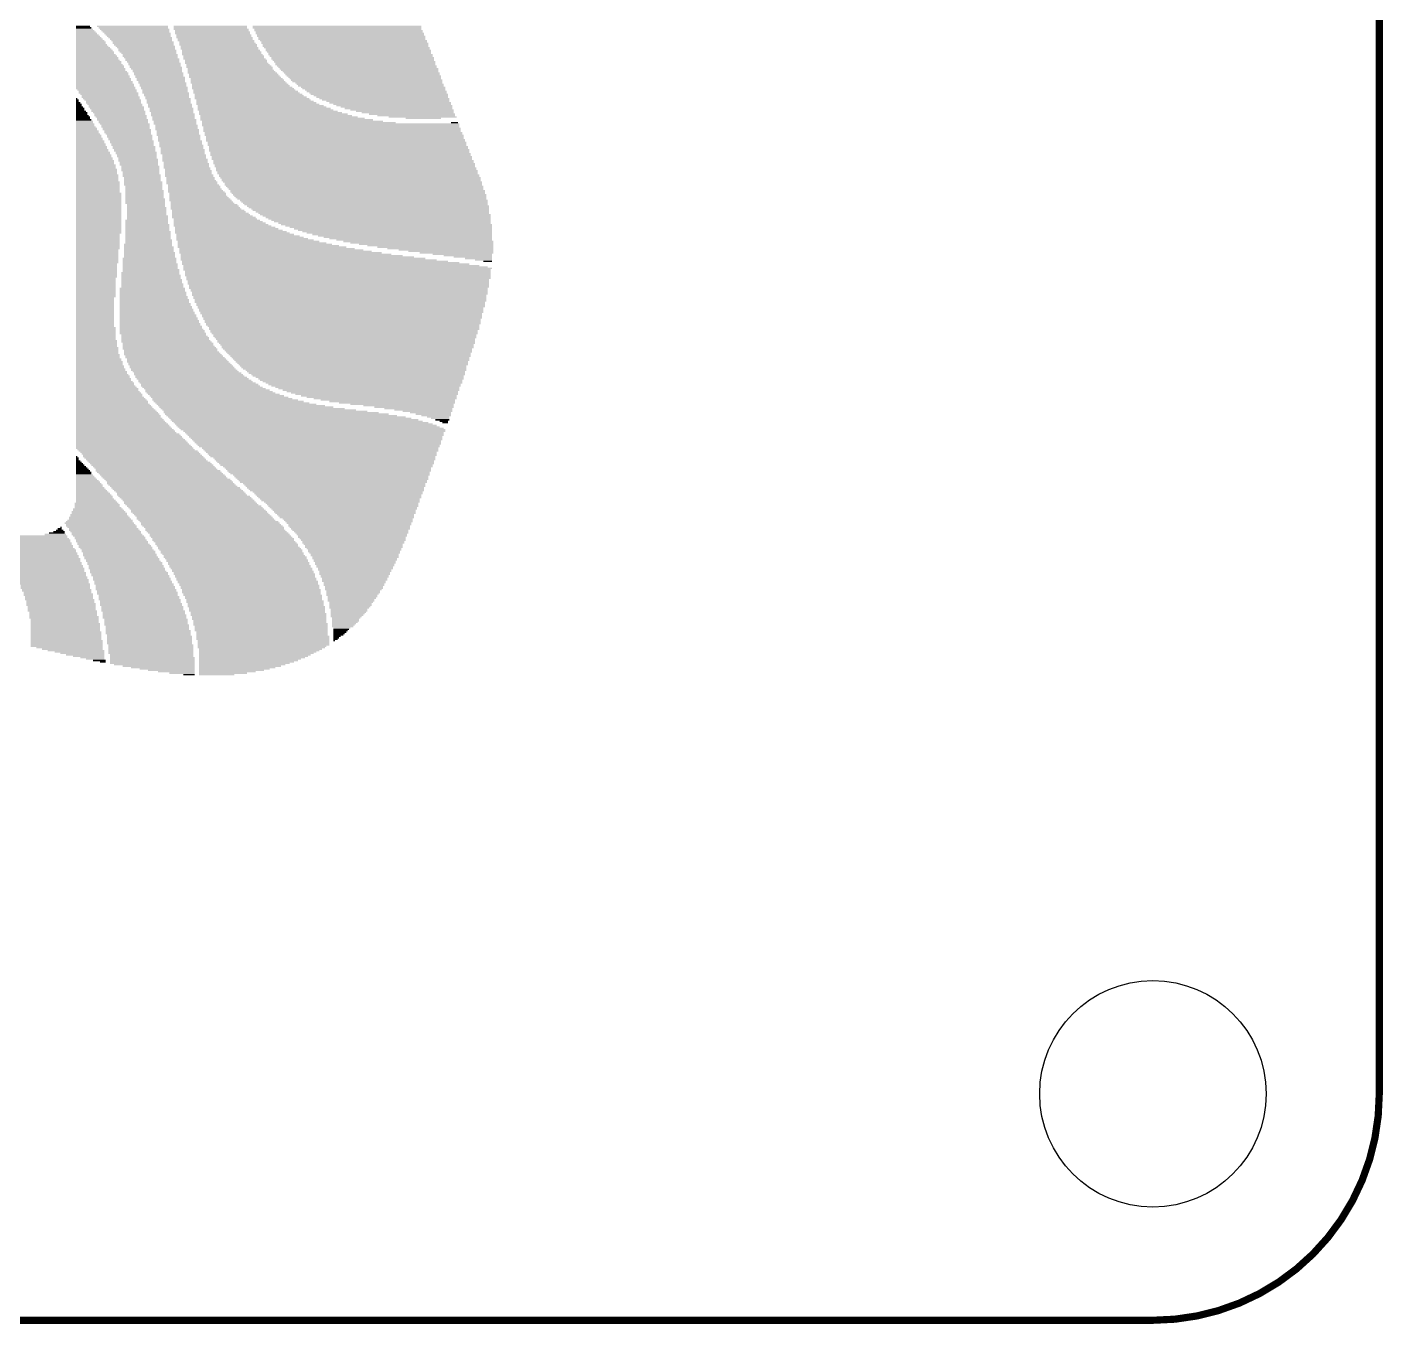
# Model space of a CAD drawing. Extents: x 0 to 158, y 0 to 111.
# Drawn here: x 134.11 to 158.06, y -0.06 to 22.84 of the extents above; entities that cross this region are included whole.
import ezdxf

# ---------------------------------------------------------------- set-up
doc = ezdxf.new("R2010")
doc.units = 0
doc.layers.add('20', color=53, linetype='CONTINUOUS')
doc.layers.add('21', color=53, linetype='CONTINUOUS')

# ---------------------------------------------------------------- blocks, each defined once
blk = doc.blocks.new('RECT')
blk.add_solid([(-0.5, -0.5), (0.5, -0.5), (-0.5, 0.5), (0.5, 0.5)])

msp = doc.modelspace()

# ---------------------------------------------------------------- linework, layer by layer
at = {"layer": '20', "const_width": 0.127}
for points in [[(158, 4), (158, 104)], [(154, 0), (4, 0)]]:
    msp.add_lwpolyline(points, dxfattribs=at)
at = {"layer": '20'}
for points, const_width in [([(154, 0, 0.4142), (158, 4)], 0.127), ([(158.0317, 4, 1), (157.9683, 4)], 0.0635), ([(157.9683, 4, 1), (158.0317, 4)], 0.0635), ([(154, 0.0318, 1), (154, -0.0318)], 0.0635), ([(154, -0.0318, 1), (154, 0.0318)], 0.0635)]:
    msp.add_lwpolyline(points, format="xyb", dxfattribs=dict(at, const_width=const_width))
msp.add_circle((154, 4), 2, dxfattribs=at)

# ---------------------------------------------------------------- block references
at = {"layer": '21', "yscale": 0.025}
for p, xscale in [((135.0975, 22.855), 0.25), ((135.11, 22.83), 0.275), ((135.1225, 22.805), 0.3), ((135.135, 22.78), 0.325), ((135.1475, 22.755), 0.35), ((135.9725, 22.855), 1.25), ((135.985, 22.83), 1.225), ((136.01, 22.805), 1.225), ((136.0225, 22.78), 1.2), ((136.035, 22.755), 1.175), ((137.3475, 22.855), 1.3), ((137.3475, 22.83), 1.3), ((137.36, 22.805), 1.325), ((137.3725, 22.78), 1.3), ((137.385, 22.755), 1.325), ((139.585, 22.855), 2.975), ((139.585, 22.83), 2.975), ((139.5975, 22.805), 2.95), ((139.61, 22.78), 2.975), ((139.6225, 22.755), 2.95), ((135.16, 22.73), 0.375), ((135.1725, 22.705), 0.4), ((135.185, 22.68), 0.425), ((135.1975, 22.655), 0.45), ((135.21, 22.63), 0.475), ((135.2225, 22.605), 0.5), ((135.235, 22.58), 0.525), ((135.235, 22.555), 0.525), ((135.2475, 22.53), 0.55), ((135.26, 22.505), 0.575), ((136.06, 22.73), 1.175), ((136.0725, 22.705), 1.15), ((136.085, 22.68), 1.125), ((136.11, 22.655), 1.125), ((136.1225, 22.63), 1.1), ((136.135, 22.605), 1.075), ((136.16, 22.58), 1.075), ((136.16, 22.555), 1.075), ((136.1725, 22.53), 1.05), ((136.1975, 22.505), 1.05), ((137.385, 22.73), 1.325), ((137.41, 22.705), 1.325), ((137.41, 22.68), 1.325), ((137.4225, 22.655), 1.35), ((137.435, 22.63), 1.325), ((137.4475, 22.605), 1.35), ((137.46, 22.58), 1.325), ((137.4725, 22.555), 1.35), ((137.485, 22.53), 1.375), ((137.4975, 22.505), 1.35), ((139.635, 22.73), 2.975), ((139.6475, 22.705), 2.95), ((139.66, 22.68), 2.975), ((139.6725, 22.655), 2.95), ((139.6725, 22.63), 2.95), ((139.6975, 22.605), 2.95), ((139.71, 22.58), 2.925), ((139.7225, 22.555), 2.95), ((139.735, 22.53), 2.925), ((139.735, 22.505), 2.925), ((135.2725, 22.48), 0.6), ((135.285, 22.455), 0.625), ((135.2975, 22.43), 0.65), ((135.31, 22.405), 0.675), ((135.31, 22.38), 0.675), ((135.3225, 22.355), 0.7), ((135.335, 22.33), 0.725), ((135.3475, 22.305), 0.75), ((135.3475, 22.28), 0.75), ((136.21, 22.48), 1.025), ((136.235, 22.43), 1.025), ((136.26, 22.38), 0.975), ((136.285, 22.355), 0.975), ((136.285, 22.33), 0.975), ((136.2975, 22.305), 0.95), ((136.3225, 22.28), 0.95), ((137.51, 22.48), 1.375), ((137.51, 22.455), 1.375), ((137.535, 22.43), 1.375), ((137.5475, 22.405), 1.4), ((137.5475, 22.38), 1.4), ((137.56, 22.355), 1.425), ((137.585, 22.33), 1.425), ((137.585, 22.305), 1.425), ((137.5975, 22.28), 1.45), ((139.76, 22.48), 2.925), ((139.7725, 22.455), 2.9), ((139.785, 22.43), 2.925), ((139.7975, 22.405), 2.9), ((139.81, 22.38), 2.875), ((139.8225, 22.355), 2.9), ((139.835, 22.33), 2.875), ((139.86, 22.305), 2.875), ((139.86, 22.28), 2.875), ((135.36, 22.255), 0.775), ((135.3725, 22.23), 0.8), ((135.3725, 22.205), 0.8), ((135.385, 22.18), 0.825), ((135.3975, 22.155), 0.85), ((135.3975, 22.13), 0.85), ((135.41, 22.105), 0.875), ((135.41, 22.08), 0.875), ((135.4225, 22.055), 0.9), ((135.435, 22.03), 0.925), ((136.3225, 22.255), 0.95), ((136.335, 22.23), 0.925), ((136.36, 22.205), 0.925), ((136.36, 22.18), 0.925), ((136.3725, 22.155), 0.9), ((136.385, 22.13), 0.925), ((136.3975, 22.105), 0.9), ((136.41, 22.08), 0.875), ((136.41, 22.055), 0.875), ((136.435, 22.03), 0.875), ((137.6225, 22.255), 1.45), ((137.6225, 22.23), 1.45), ((137.635, 22.205), 1.475), ((137.66, 22.18), 1.475), ((137.6725, 22.155), 1.5), ((137.685, 22.13), 1.525), ((137.6975, 22.105), 1.5), ((137.71, 22.08), 1.525), ((137.7225, 22.055), 1.55), ((137.735, 22.03), 1.575), ((139.8725, 22.255), 2.85), ((139.8975, 22.23), 2.85), ((139.91, 22.205), 2.825), ((139.91, 22.18), 2.825), ((139.935, 22.155), 2.825), ((139.9475, 22.13), 2.8), ((139.9725, 22.105), 2.8), ((139.985, 22.08), 2.775), ((139.9975, 22.055), 2.75), ((140.0225, 22.03), 2.75), ((135.435, 22.005), 0.925), ((135.4475, 21.98), 0.95), ((135.4475, 21.955), 0.95), ((135.46, 21.93), 0.975), ((135.46, 21.905), 0.975), ((135.485, 21.83), 1.025), ((135.485, 21.805), 1.025), ((136.435, 22.005), 0.875), ((136.4475, 21.98), 0.85), ((136.46, 21.955), 0.875), ((136.4725, 21.93), 0.85), ((136.4725, 21.905), 0.85), ((136.485, 21.88), 0.825), ((136.4975, 21.855), 0.85), ((136.51, 21.83), 0.825), ((136.51, 21.805), 0.825), ((137.76, 22.005), 1.575), ((137.7725, 21.98), 1.6), ((137.785, 21.955), 1.625), ((137.81, 21.93), 1.625), ((137.8225, 21.905), 1.65), ((137.835, 21.88), 1.675), ((137.8475, 21.855), 1.7), ((137.8725, 21.83), 1.7), ((137.885, 21.805), 1.725), ((140.035, 22.005), 2.725), ((140.06, 21.98), 2.725), ((140.0725, 21.955), 2.7), ((140.085, 21.93), 2.675), ((140.11, 21.905), 2.675), ((140.1225, 21.88), 2.65), ((140.1475, 21.855), 2.6), ((140.1725, 21.83), 2.6), ((140.185, 21.805), 2.575), ((135.4975, 21.78), 1.05), ((135.4975, 21.755), 1.05), ((134.985, 21.58), 0.025), ((134.9975, 21.555), 0.05), ((135.5225, 21.73), 1.05), ((135.535, 21.705), 1.025), ((135.5475, 21.68), 1.05), ((135.56, 21.655), 1.025), ((135.585, 21.605), 1.025), ((136.535, 21.78), 0.825), ((136.535, 21.755), 0.825), ((136.5475, 21.73), 0.8), ((136.5475, 21.705), 0.8), ((136.56, 21.68), 0.825), ((136.5725, 21.655), 0.8), ((136.5725, 21.63), 0.8), ((136.585, 21.605), 0.775), ((136.5975, 21.58), 0.8), ((136.61, 21.555), 0.775), ((137.91, 21.78), 1.775), ((137.9225, 21.755), 1.8), ((137.9475, 21.73), 1.8), ((137.9725, 21.705), 1.85), ((137.985, 21.68), 1.875), ((138.0225, 21.655), 1.9), ((138.035, 21.63), 1.925), ((138.06, 21.605), 1.975), ((138.085, 21.58), 2.025), ((138.11, 21.555), 2.025), ((140.2225, 21.78), 2.55), ((140.235, 21.755), 2.525), ((140.26, 21.73), 2.475), ((140.285, 21.705), 2.475), ((140.31, 21.68), 2.425), ((140.335, 21.655), 2.425), ((140.36, 21.63), 2.375), ((140.385, 21.605), 2.325), ((140.4225, 21.58), 2.3), ((140.4475, 21.555), 2.25), ((134.9975, 21.53), 0.05), ((135.01, 21.505), 0.075), ((135.0225, 21.48), 0.1), ((135.0225, 21.455), 0.1), ((135.035, 21.43), 0.125), ((135.0475, 21.405), 0.15), ((135.0475, 21.38), 0.15), ((135.06, 21.355), 0.175), ((135.0725, 21.33), 0.2), ((135.635, 21.53), 0.975), ((135.635, 21.505), 0.975), ((135.66, 21.48), 0.975), ((135.6725, 21.455), 0.95), ((135.685, 21.43), 0.975), ((135.6975, 21.405), 0.95), ((135.71, 21.38), 0.925), ((135.7225, 21.355), 0.95), ((135.735, 21.33), 0.925), ((136.61, 21.53), 0.775), ((136.61, 21.505), 0.775), ((136.635, 21.48), 0.775), ((136.635, 21.455), 0.775), ((136.635, 21.43), 0.775), ((136.66, 21.405), 0.775), ((136.66, 21.38), 0.775), ((136.66, 21.355), 0.775), ((136.6725, 21.33), 0.75), ((138.135, 21.53), 2.075), ((138.16, 21.505), 2.125), ((138.185, 21.48), 2.175), ((138.235, 21.455), 2.225), ((138.26, 21.43), 2.275), ((138.2975, 21.405), 2.35), ((138.3225, 21.38), 2.4), ((138.3725, 21.355), 2.45), ((138.41, 21.33), 2.525), ((140.485, 21.53), 2.175), ((140.5225, 21.505), 2.15), ((140.56, 21.48), 2.075), ((140.5975, 21.455), 2.05), ((140.635, 21.43), 1.975), ((140.6725, 21.405), 1.9), ((140.735, 21.38), 1.825), ((140.785, 21.355), 1.725), ((140.835, 21.33), 1.625), ((135.0725, 21.305), 0.2), ((135.085, 21.28), 0.225), ((135.0975, 21.255), 0.25), ((135.0975, 21.23), 0.25), ((135.11, 21.205), 0.275), ((135.1225, 21.18), 0.3), ((135.1225, 21.155), 0.3), ((135.135, 21.13), 0.325), ((135.135, 21.105), 0.325), ((135.1475, 21.08), 0.35), ((135.7475, 21.305), 0.9), ((135.76, 21.28), 0.925), ((135.7725, 21.255), 0.9), ((135.785, 21.23), 0.875), ((135.7975, 21.205), 0.9), ((135.81, 21.18), 0.875), ((135.81, 21.155), 0.875), ((135.835, 21.13), 0.875), ((135.8475, 21.105), 0.85), ((135.8475, 21.08), 0.85), ((136.685, 21.305), 0.775), ((136.685, 21.28), 0.775), ((136.6975, 21.255), 0.75), ((136.6975, 21.23), 0.75), ((136.71, 21.205), 0.775), ((136.7225, 21.18), 0.75), ((136.7225, 21.155), 0.75), ((136.7225, 21.13), 0.75), ((136.7475, 21.105), 0.75), ((136.7475, 21.08), 0.75), ((138.46, 21.305), 2.625), ((138.51, 21.28), 2.675), ((138.56, 21.255), 2.775), ((138.6225, 21.23), 2.9), ((138.6975, 21.205), 3.05), ((138.7975, 21.18), 3.2), ((138.91, 21.155), 3.425), ((139.4725, 21.13), 4.55), ((139.4725, 21.105), 4.55), ((139.485, 21.08), 4.525), ((140.91, 21.305), 1.525), ((140.985, 21.28), 1.375), ((141.0975, 21.255), 1.2), ((141.11, 21.23), 0.625), ((141.66, 21.155), 0.125), ((135.16, 21.055), 0.375), ((135.16, 21.03), 0.375), ((135.1725, 21.005), 0.4), ((135.1725, 20.98), 0.4), ((135.185, 20.955), 0.425), ((135.1975, 20.93), 0.45), ((135.1975, 20.905), 0.45), ((135.21, 20.88), 0.475), ((135.21, 20.855), 0.475), ((135.2225, 20.83), 0.5), ((135.86, 21.055), 0.825), ((135.8725, 21.03), 0.85), ((135.885, 21.005), 0.825), ((135.885, 20.98), 0.825), ((135.8975, 20.955), 0.8), ((135.9225, 20.93), 0.8), ((135.9225, 20.905), 0.8), ((135.935, 20.88), 0.775), ((135.935, 20.855), 0.775), ((135.96, 20.83), 0.775), ((136.7475, 21.055), 0.75), ((136.76, 21.03), 0.775), ((136.7725, 21.005), 0.75), ((136.7725, 20.98), 0.75), ((136.7725, 20.955), 0.75), ((136.785, 20.93), 0.775), ((136.7975, 20.905), 0.75), ((136.7975, 20.88), 0.75), ((136.7975, 20.855), 0.75), ((136.81, 20.83), 0.775), ((139.4975, 21.055), 4.55), ((139.4975, 21.03), 4.55), ((139.4975, 21.005), 4.55), ((139.5225, 20.98), 4.55), ((139.5225, 20.955), 4.55), ((139.535, 20.93), 4.575), ((139.5475, 20.905), 4.55), ((139.5475, 20.88), 4.55), ((139.56, 20.855), 4.575), ((139.56, 20.83), 4.575), ((135.2225, 20.805), 0.5), ((135.235, 20.78), 0.525), ((135.235, 20.755), 0.525), ((135.2475, 20.73), 0.55), ((135.2475, 20.705), 0.55), ((135.26, 20.68), 0.575), ((135.26, 20.655), 0.575), ((135.2725, 20.63), 0.6), ((135.2725, 20.605), 0.6), ((135.96, 20.805), 0.775), ((135.9725, 20.78), 0.75), ((135.9725, 20.755), 0.75), ((135.9975, 20.73), 0.75), ((135.9975, 20.705), 0.75), ((136.01, 20.68), 0.725), ((136.01, 20.655), 0.725), ((136.035, 20.63), 0.725), ((136.035, 20.605), 0.725), ((136.8225, 20.805), 0.75), ((136.8225, 20.78), 0.75), ((136.835, 20.755), 0.775), ((136.835, 20.73), 0.775), ((136.8475, 20.705), 0.75), ((136.86, 20.68), 0.775), ((136.86, 20.655), 0.775), ((136.86, 20.63), 0.775), ((136.86, 20.605), 0.775), ((139.585, 20.805), 4.575), ((139.585, 20.78), 4.575), ((139.585, 20.755), 4.575), ((139.61, 20.73), 4.575), ((139.61, 20.705), 4.575), ((139.6225, 20.68), 4.6), ((139.6225, 20.655), 4.6), ((139.635, 20.63), 4.575), ((139.6475, 20.605), 4.6), ((135.285, 20.58), 0.625), ((135.285, 20.555), 0.625), ((135.2975, 20.53), 0.65), ((135.2975, 20.505), 0.65), ((135.31, 20.48), 0.675), ((135.31, 20.455), 0.675), ((135.31, 20.43), 0.675), ((135.3225, 20.405), 0.7), ((135.3225, 20.38), 0.7), ((135.3225, 20.355), 0.7), ((136.0475, 20.58), 0.7), ((136.0475, 20.555), 0.7), ((136.06, 20.53), 0.675), ((136.0725, 20.505), 0.7), ((136.0725, 20.48), 0.7), ((136.085, 20.455), 0.675), ((136.085, 20.43), 0.675), ((136.085, 20.405), 0.675), ((136.11, 20.38), 0.675), ((136.11, 20.355), 0.675), ((136.885, 20.58), 0.775), ((136.885, 20.555), 0.775), ((136.885, 20.53), 0.775), ((136.8975, 20.505), 0.8), ((136.8975, 20.48), 0.8), ((136.91, 20.455), 0.775), ((136.9225, 20.43), 0.8), ((136.9225, 20.405), 0.8), ((136.9225, 20.38), 0.8), ((136.935, 20.355), 0.825), ((139.6475, 20.58), 4.6), ((139.6725, 20.555), 4.6), ((139.6725, 20.53), 4.6), ((139.6725, 20.505), 4.6), ((139.6975, 20.48), 4.6), ((139.6975, 20.455), 4.6), ((139.71, 20.43), 4.625), ((139.7225, 20.405), 4.6), ((139.7225, 20.38), 4.6), ((139.7475, 20.355), 4.6), ((135.335, 20.33), 0.725), ((135.335, 20.305), 0.725), ((135.335, 20.28), 0.725), ((135.335, 20.255), 0.725), ((135.3475, 20.23), 0.75), ((135.3475, 20.205), 0.75), ((135.3475, 20.18), 0.75), ((135.3475, 20.155), 0.75), ((135.3475, 20.13), 0.75), ((136.11, 20.33), 0.675), ((136.11, 20.305), 0.675), ((136.1225, 20.28), 0.65), ((136.1225, 20.255), 0.65), ((136.135, 20.23), 0.675), ((136.135, 20.205), 0.675), ((136.1475, 20.18), 0.65), ((136.1475, 20.155), 0.65), ((136.1475, 20.13), 0.65), ((136.9475, 20.33), 0.8), ((136.96, 20.305), 0.825), ((136.96, 20.28), 0.825), ((136.96, 20.255), 0.825), ((136.9725, 20.23), 0.85), ((136.9725, 20.205), 0.85), ((136.9975, 20.18), 0.85), ((136.9975, 20.155), 0.85), ((137.01, 20.13), 0.875), ((139.7475, 20.33), 4.6), ((139.76, 20.305), 4.625), ((139.7725, 20.28), 4.6), ((139.7725, 20.255), 4.6), ((139.7975, 20.23), 4.6), ((139.7975, 20.205), 4.6), ((139.8225, 20.18), 4.6), ((139.835, 20.155), 4.575), ((139.835, 20.13), 4.575), ((135.36, 20.105), 0.775), ((135.36, 20.08), 0.775), ((135.36, 20.055), 0.775), ((135.36, 20.03), 0.775), ((135.36, 20.005), 0.775), ((135.36, 19.98), 0.775), ((135.36, 19.955), 0.775), ((135.36, 19.93), 0.775), ((135.3725, 19.905), 0.8), ((135.3725, 19.88), 0.8), ((136.16, 20.105), 0.675), ((136.16, 20.08), 0.675), ((136.16, 20.055), 0.675), ((136.1725, 20.03), 0.65), ((136.1725, 20.005), 0.65), ((136.1725, 19.98), 0.65), ((136.185, 19.955), 0.675), ((136.185, 19.93), 0.675), ((136.185, 19.905), 0.675), ((136.185, 19.88), 0.675), ((137.0225, 20.105), 0.9), ((137.0225, 20.08), 0.9), ((137.0475, 20.055), 0.9), ((137.06, 20.03), 0.925), ((137.06, 20.005), 0.925), ((137.0725, 19.98), 0.95), ((137.085, 19.955), 0.975), ((139.86, 20.105), 4.575), ((139.8725, 20.08), 4.55), ((139.8725, 20.055), 4.55), ((139.8975, 20.03), 4.55), ((139.91, 20.005), 4.525), ((139.9225, 19.98), 4.5), ((139.9475, 19.955), 4.5), ((139.9475, 19.93), 4.5), ((139.96, 19.905), 4.475), ((139.985, 19.88), 4.475), ((135.3725, 19.855), 0.8), ((135.3725, 19.83), 0.8), ((135.3725, 19.805), 0.8), ((135.3725, 19.78), 0.8), ((135.3725, 19.755), 0.8), ((135.3725, 19.73), 0.8), ((135.3725, 19.705), 0.8), ((135.3725, 19.68), 0.8), ((135.3725, 19.655), 0.8), ((135.3725, 19.63), 0.8), ((136.185, 19.855), 0.675), ((136.185, 19.83), 0.675), ((136.1975, 19.805), 0.7), ((136.1975, 19.78), 0.7), ((136.1975, 19.755), 0.7), ((136.1975, 19.73), 0.7), ((136.21, 19.705), 0.675), ((136.21, 19.68), 0.675), ((136.2225, 19.655), 0.7), ((136.2225, 19.63), 0.7), ((137.135, 19.855), 1.025), ((137.1475, 19.83), 1.05), ((137.16, 19.805), 1.075), ((137.1725, 19.78), 1.1), ((137.1975, 19.755), 1.1), ((137.21, 19.73), 1.125), ((137.235, 19.705), 1.175), ((137.2475, 19.68), 1.2), ((137.26, 19.655), 1.225), ((137.2725, 19.63), 1.25), ((139.9975, 19.855), 4.45), ((140.01, 19.83), 4.425), ((140.0225, 19.805), 4.4), ((140.06, 19.78), 4.375), ((140.0725, 19.755), 4.35), ((140.085, 19.73), 4.325), ((140.0975, 19.705), 4.3), ((140.135, 19.68), 4.275), ((140.1475, 19.655), 4.25), ((140.1725, 19.63), 4.2), ((135.3725, 19.605), 0.8), ((135.3725, 19.58), 0.8), ((135.3725, 19.555), 0.8), ((135.3725, 19.53), 0.8), ((135.3725, 19.505), 0.8), ((135.3725, 19.48), 0.8), ((135.3725, 19.455), 0.8), ((135.3725, 19.43), 0.8), ((135.3725, 19.405), 0.8), ((136.2225, 19.43), 0.75), ((136.2225, 19.405), 0.75), ((136.2225, 19.605), 0.7), ((136.2225, 19.58), 0.7), ((136.2225, 19.555), 0.7), ((136.2225, 19.53), 0.7), ((136.235, 19.505), 0.725), ((136.235, 19.48), 0.725), ((136.235, 19.455), 0.725), ((137.31, 19.605), 1.275), ((137.3225, 19.58), 1.3), ((137.3475, 19.555), 1.35), ((137.36, 19.53), 1.375), ((137.385, 19.505), 1.425), ((137.41, 19.48), 1.475), ((137.435, 19.455), 1.475), ((137.46, 19.43), 1.525), ((137.485, 19.405), 1.575), ((140.185, 19.605), 4.175), ((140.21, 19.58), 4.125), ((140.235, 19.555), 4.075), ((140.26, 19.53), 4.075), ((140.285, 19.505), 4.025), ((140.31, 19.48), 3.975), ((140.335, 19.455), 3.925), ((140.36, 19.43), 3.875), ((140.385, 19.405), 3.825), ((135.3725, 19.38), 0.8), ((135.3725, 19.355), 0.8), ((135.3725, 19.33), 0.8), ((135.3725, 19.305), 0.8), ((135.3725, 19.28), 0.8), ((135.3725, 19.255), 0.8), ((135.3725, 19.23), 0.8), ((135.3725, 19.205), 0.8), ((135.36, 19.18), 0.775), ((135.36, 19.155), 0.775), ((136.2225, 19.38), 0.75), ((136.235, 19.355), 0.775), ((136.235, 19.33), 0.775), ((136.235, 19.305), 0.775), ((136.235, 19.28), 0.775), ((136.235, 19.255), 0.775), ((136.2475, 19.23), 0.8), ((136.2475, 19.205), 0.8), ((136.2475, 19.18), 0.8), ((136.2475, 19.155), 0.8), ((137.51, 19.38), 1.625), ((137.535, 19.355), 1.675), ((137.56, 19.33), 1.725), ((137.61, 19.305), 1.775), ((137.635, 19.28), 1.825), ((137.6725, 19.255), 1.9), ((137.71, 19.23), 1.975), ((137.735, 19.205), 2.025), ((137.785, 19.18), 2.075), ((137.835, 19.155), 2.175), ((140.4225, 19.38), 3.75), ((140.46, 19.355), 3.725), ((140.4975, 19.33), 3.65), ((140.535, 19.305), 3.575), ((140.5725, 19.28), 3.5), ((140.61, 19.255), 3.425), ((140.6475, 19.23), 3.35), ((140.685, 19.205), 3.275), ((140.735, 19.18), 3.175), ((140.785, 19.155), 3.075), ((135.36, 19.13), 0.775), ((135.36, 19.105), 0.775), ((135.36, 19.08), 0.775), ((135.36, 19.055), 0.775), ((135.36, 19.03), 0.775), ((135.36, 19.005), 0.775), ((135.36, 18.98), 0.775), ((135.36, 18.955), 0.775), ((135.36, 18.93), 0.775), ((136.2475, 19.005), 0.85), ((136.2475, 18.98), 0.85), ((136.26, 18.955), 0.875), ((136.26, 18.93), 0.875), ((136.2475, 19.13), 0.8), ((136.2475, 19.105), 0.8), ((136.26, 19.08), 0.825), ((136.26, 19.055), 0.825), ((136.26, 19.03), 0.825), ((137.8725, 19.13), 2.25), ((137.91, 19.105), 2.325), ((137.96, 19.08), 2.425), ((138.0225, 19.055), 2.5), ((138.085, 19.03), 2.625), ((138.135, 19.005), 2.725), ((138.1975, 18.98), 2.85), ((138.26, 18.955), 2.975), ((138.3475, 18.93), 3.1), ((140.835, 19.13), 2.975), ((140.885, 19.105), 2.875), ((140.9475, 19.08), 2.75), ((141.0225, 19.055), 2.65), ((141.085, 19.03), 2.525), ((141.16, 19.005), 2.375), ((141.235, 18.98), 2.225), ((141.3225, 18.955), 2.05), ((141.41, 18.93), 1.875), ((135.3475, 18.905), 0.75), ((135.3475, 18.88), 0.75), ((135.3475, 18.855), 0.75), ((135.3475, 18.83), 0.75), ((135.3475, 18.805), 0.75), ((135.3475, 18.78), 0.75), ((135.3475, 18.755), 0.75), ((135.3475, 18.73), 0.75), ((135.3475, 18.705), 0.75), ((135.3475, 18.68), 0.75), ((136.2725, 18.755), 0.95), ((136.2725, 18.73), 0.95), ((136.2725, 18.705), 0.95), ((136.2725, 18.68), 0.95), ((136.26, 18.905), 0.875), ((136.26, 18.88), 0.875), ((136.2725, 18.855), 0.9), ((136.2725, 18.83), 0.9), ((136.2725, 18.805), 0.9), ((136.2725, 18.78), 0.9), ((138.4225, 18.905), 3.25), ((138.4975, 18.88), 3.4), ((138.585, 18.855), 3.575), ((138.685, 18.83), 3.725), ((138.785, 18.805), 3.925), ((138.885, 18.78), 4.125), ((138.985, 18.755), 4.325), ((139.085, 18.73), 4.525), ((139.1975, 18.705), 4.7), ((139.2975, 18.68), 4.9), ((141.51, 18.905), 1.675), ((141.5975, 18.88), 1.5), ((141.6975, 18.855), 1.3), ((141.7975, 18.83), 1.05), ((141.8975, 18.805), 0.85), ((141.985, 18.78), 0.675), ((142.085, 18.755), 0.475), ((142.1725, 18.73), 0.3), ((142.2475, 18.705), 0.15), ((135.335, 18.655), 0.725), ((135.335, 18.63), 0.725), ((135.335, 18.605), 0.725), ((135.335, 18.58), 0.725), ((135.335, 18.555), 0.725), ((135.335, 18.53), 0.725), ((135.335, 18.505), 0.725), ((135.335, 18.48), 0.725), ((135.335, 18.455), 0.725), ((136.285, 18.505), 1.025), ((136.285, 18.48), 1.025), ((136.2975, 18.455), 1.05), ((136.285, 18.655), 0.975), ((136.285, 18.63), 0.975), ((136.285, 18.605), 0.975), ((136.285, 18.58), 0.975), ((139.385, 18.655), 5.075), ((139.485, 18.63), 5.225), ((139.56, 18.605), 5.375), ((139.5975, 18.58), 5.45), ((139.585, 18.555), 5.425), ((139.5975, 18.53), 5.4), ((139.5975, 18.505), 5.4), ((139.5975, 18.48), 5.4), ((139.5975, 18.455), 5.4), ((135.335, 18.43), 0.725), ((135.3225, 18.405), 0.7), ((135.3225, 18.38), 0.7), ((135.3225, 18.355), 0.7), ((135.3225, 18.33), 0.7), ((135.3225, 18.305), 0.7), ((135.3225, 18.28), 0.7), ((135.3225, 18.255), 0.7), ((135.3225, 18.23), 0.7), ((135.3225, 18.205), 0.7), ((136.3225, 18.23), 1.15), ((136.3225, 18.205), 1.15), ((136.2975, 18.43), 1.05), ((136.2975, 18.405), 1.05), ((136.31, 18.38), 1.075), ((136.31, 18.355), 1.075), ((136.31, 18.33), 1.075), ((136.3225, 18.305), 1.1), ((136.3225, 18.28), 1.1), ((136.3225, 18.255), 1.1), ((139.61, 18.43), 5.375), ((139.61, 18.405), 5.375), ((139.5975, 18.38), 5.35), ((139.61, 18.355), 5.325), ((139.61, 18.33), 5.325), ((139.61, 18.305), 5.325), ((139.6225, 18.28), 5.3), ((139.6225, 18.255), 5.3), ((139.61, 18.23), 5.275), ((139.6225, 18.205), 5.25), ((135.3225, 18.18), 0.7), ((135.3225, 18.155), 0.7), ((135.3225, 18.13), 0.7), ((135.3225, 18.105), 0.7), ((135.3225, 18.08), 0.7), ((135.31, 18.055), 0.675), ((135.31, 18.03), 0.675), ((135.31, 18.005), 0.675), ((135.31, 17.98), 0.675), ((135.31, 17.955), 0.675), ((136.3225, 18.18), 1.15), ((136.335, 18.155), 1.175), ((136.335, 18.13), 1.175), ((136.335, 18.105), 1.175), ((136.3475, 18.08), 1.2), ((136.3475, 18.055), 1.2), ((136.36, 18.03), 1.225), ((136.36, 18.005), 1.225), ((136.36, 17.98), 1.225), ((136.3725, 17.955), 1.25), ((139.6225, 18.18), 5.25), ((139.635, 18.155), 5.225), ((139.635, 18.13), 5.225), ((139.6225, 18.105), 5.2), ((139.635, 18.08), 5.175), ((139.635, 18.055), 5.175), ((139.6475, 18.03), 5.15), ((139.6475, 18.005), 5.15), ((139.635, 17.98), 5.125), ((139.6475, 17.955), 5.1), ((135.31, 17.93), 0.675), ((135.31, 17.905), 0.675), ((135.31, 17.88), 0.675), ((135.31, 17.855), 0.675), ((135.31, 17.83), 0.675), ((135.31, 17.805), 0.675), ((135.31, 17.78), 0.675), ((135.31, 17.755), 0.675), ((135.31, 17.73), 0.675), ((136.3725, 17.93), 1.25), ((136.385, 17.905), 1.275), ((136.385, 17.88), 1.275), ((136.3975, 17.855), 1.3), ((136.3975, 17.83), 1.3), ((136.41, 17.805), 1.325), ((136.41, 17.78), 1.325), ((136.4225, 17.755), 1.35), ((136.4225, 17.73), 1.35), ((139.6475, 17.93), 5.1), ((139.66, 17.905), 5.075), ((139.6475, 17.88), 5.05), ((139.66, 17.855), 5.025), ((139.66, 17.83), 5.025), ((139.6725, 17.805), 5), ((139.66, 17.78), 4.975), ((139.6725, 17.755), 4.95), ((139.6725, 17.73), 4.95), ((135.31, 17.705), 0.675), ((135.31, 17.68), 0.675), ((135.31, 17.655), 0.675), ((135.31, 17.63), 0.675), ((135.31, 17.605), 0.675), ((135.31, 17.58), 0.675), ((135.31, 17.555), 0.675), ((135.3225, 17.53), 0.7), ((135.3225, 17.505), 0.7), ((135.3225, 17.48), 0.7), ((136.435, 17.705), 1.375), ((136.435, 17.68), 1.375), ((136.4475, 17.655), 1.4), ((136.4475, 17.63), 1.4), ((136.46, 17.605), 1.425), ((136.46, 17.58), 1.425), ((136.4725, 17.555), 1.45), ((136.4725, 17.53), 1.45), ((136.485, 17.505), 1.475), ((136.4975, 17.48), 1.5), ((139.685, 17.705), 4.925), ((139.6725, 17.68), 4.9), ((139.685, 17.655), 4.875), ((139.685, 17.63), 4.875), ((139.6975, 17.605), 4.85), ((139.685, 17.58), 4.825), ((139.6975, 17.555), 4.8), ((139.71, 17.53), 4.775), ((139.71, 17.505), 4.775), ((139.71, 17.48), 4.725), ((135.3225, 17.455), 0.7), ((135.3225, 17.43), 0.7), ((135.3225, 17.405), 0.7), ((135.3225, 17.38), 0.7), ((135.3225, 17.355), 0.7), ((135.3225, 17.33), 0.7), ((135.335, 17.305), 0.725), ((135.335, 17.28), 0.725), ((135.335, 17.255), 0.725), ((136.4975, 17.455), 1.5), ((136.51, 17.43), 1.525), ((136.5225, 17.405), 1.5), ((136.535, 17.38), 1.525), ((136.5475, 17.355), 1.55), ((136.5475, 17.33), 1.55), ((136.56, 17.305), 1.575), ((136.5725, 17.28), 1.6), ((136.5975, 17.255), 1.6), ((139.71, 17.455), 4.725), ((139.7225, 17.43), 4.7), ((139.7225, 17.405), 4.65), ((139.7225, 17.38), 4.65), ((139.735, 17.355), 4.625), ((139.735, 17.33), 4.575), ((139.7475, 17.305), 4.55), ((139.7475, 17.28), 4.55), ((139.76, 17.255), 4.525), ((135.335, 17.23), 0.725), ((135.335, 17.205), 0.725), ((135.3475, 17.18), 0.75), ((135.3475, 17.155), 0.75), ((135.3475, 17.13), 0.75), ((135.3475, 17.105), 0.75), ((135.3475, 17.08), 0.75), ((135.36, 17.055), 0.775), ((135.36, 17.03), 0.775), ((135.36, 17.005), 0.775), ((136.5975, 17.23), 1.6), ((136.61, 17.205), 1.625), ((136.6225, 17.18), 1.65), ((136.635, 17.155), 1.675), ((136.6475, 17.13), 1.65), ((136.66, 17.105), 1.675), ((136.6725, 17.08), 1.7), ((136.685, 17.055), 1.725), ((136.71, 17.03), 1.725), ((136.7225, 17.005), 1.75), ((139.76, 17.23), 4.475), ((139.7725, 17.205), 4.45), ((139.7725, 17.18), 4.45), ((139.7725, 17.155), 4.4), ((139.785, 17.13), 4.375), ((139.7975, 17.105), 4.35), ((139.7975, 17.08), 4.3), ((139.81, 17.055), 4.275), ((139.8225, 17.03), 4.25), ((139.8225, 17.005), 4.2), ((135.3725, 16.98), 0.8), ((135.3725, 16.955), 0.8), ((135.385, 16.93), 0.825), ((135.385, 16.905), 0.825), ((135.385, 16.88), 0.825), ((135.3975, 16.855), 0.85), ((135.3975, 16.83), 0.85), ((135.41, 16.805), 0.875), ((135.41, 16.78), 0.875), ((135.4225, 16.755), 0.9), ((136.7475, 16.98), 1.75), ((136.76, 16.955), 1.775), ((136.7725, 16.93), 1.8), ((136.7975, 16.905), 1.8), ((136.81, 16.88), 1.825), ((136.835, 16.855), 1.825), ((136.8475, 16.83), 1.85), ((136.8725, 16.805), 1.85), ((136.885, 16.78), 1.875), ((136.91, 16.755), 1.875), ((139.835, 16.98), 4.175), ((139.8475, 16.955), 4.15), ((139.8475, 16.93), 4.1), ((139.86, 16.905), 4.075), ((139.8725, 16.88), 4.05), ((139.8725, 16.855), 4), ((139.885, 16.83), 3.975), ((139.8975, 16.805), 3.95), ((139.9225, 16.78), 3.9), ((139.9225, 16.755), 3.85), ((135.4225, 16.73), 0.9), ((135.435, 16.705), 0.925), ((135.4475, 16.68), 0.95), ((135.4475, 16.655), 0.95), ((135.46, 16.63), 0.975), ((135.46, 16.605), 0.975), ((135.485, 16.555), 1.025), ((135.485, 16.53), 1.025), ((136.9475, 16.73), 1.9), ((136.96, 16.705), 1.925), ((136.985, 16.68), 1.925), ((137.01, 16.655), 1.975), ((137.035, 16.63), 1.975), ((137.0725, 16.605), 2), ((137.085, 16.58), 2.025), ((137.1225, 16.555), 2.05), ((137.16, 16.53), 2.075), ((139.935, 16.73), 3.825), ((139.96, 16.705), 3.775), ((139.96, 16.68), 3.725), ((139.985, 16.655), 3.675), ((140.01, 16.63), 3.625), ((140.01, 16.605), 3.575), ((140.035, 16.58), 3.525), ((140.06, 16.555), 3.475), ((140.0725, 16.53), 3.4), ((135.4975, 16.505), 1.05), ((135.51, 16.48), 1.075), ((135.5225, 16.455), 1.1), ((135.5225, 16.43), 1.1), ((135.535, 16.405), 1.125), ((135.5475, 16.38), 1.15), ((135.56, 16.355), 1.175), ((135.56, 16.33), 1.175), ((135.5725, 16.305), 1.2), ((135.585, 16.28), 1.225), ((137.1725, 16.505), 2.1), ((137.21, 16.48), 2.125), ((137.2475, 16.455), 2.15), ((137.2975, 16.43), 2.2), ((137.3225, 16.405), 2.25), ((137.36, 16.38), 2.275), ((137.41, 16.355), 2.325), ((137.46, 16.33), 2.375), ((137.51, 16.305), 2.425), ((137.56, 16.28), 2.475), ((140.0975, 16.505), 3.35), ((140.1225, 16.48), 3.25), ((140.1475, 16.455), 3.2), ((140.185, 16.43), 3.125), ((140.21, 16.405), 3.025), ((140.2475, 16.38), 2.95), ((140.285, 16.355), 2.875), ((140.3225, 16.33), 2.75), ((140.3725, 16.305), 2.65), ((140.435, 16.28), 2.525), ((135.5975, 16.255), 1.25), ((135.61, 16.23), 1.275), ((135.61, 16.205), 1.275), ((135.6225, 16.18), 1.3), ((135.635, 16.155), 1.325), ((135.6475, 16.13), 1.35), ((135.66, 16.105), 1.375), ((135.6725, 16.08), 1.4), ((135.685, 16.055), 1.425), ((137.61, 16.255), 2.575), ((137.6725, 16.23), 2.65), ((137.735, 16.205), 2.725), ((137.81, 16.18), 2.825), ((137.8975, 16.155), 2.95), ((137.985, 16.13), 3.075), ((138.0975, 16.105), 3.25), ((138.21, 16.08), 3.425), ((138.3225, 16.055), 3.6), ((140.485, 16.255), 2.375), ((140.56, 16.23), 2.225), ((140.6475, 16.205), 2.05), ((140.735, 16.18), 1.825), ((140.8475, 16.155), 1.6), ((140.9475, 16.13), 1.4), ((141.0225, 16.105), 1.2), ((141.11, 16.08), 1.025), ((141.185, 16.055), 0.875), ((135.6975, 16.03), 1.45), ((135.71, 16.005), 1.475), ((135.7225, 15.98), 1.5), ((135.7225, 15.955), 1.5), ((135.735, 15.93), 1.525), ((135.7475, 15.905), 1.55), ((135.76, 15.88), 1.575), ((135.7725, 15.855), 1.6), ((135.785, 15.83), 1.625), ((135.7975, 15.805), 1.65), ((138.4225, 16.03), 3.8), ((138.5225, 16.005), 3.95), ((138.61, 15.98), 4.075), ((138.6975, 15.955), 4.2), ((138.76, 15.93), 4.275), ((138.835, 15.905), 4.375), ((138.885, 15.88), 4.425), ((138.9475, 15.855), 4.5), ((138.9975, 15.83), 4.55), ((139.0475, 15.805), 4.6), ((141.235, 16.03), 0.725), ((141.285, 16.005), 0.625), ((141.335, 15.98), 0.525), ((141.3725, 15.955), 0.4), ((141.41, 15.93), 0.325), ((141.4475, 15.905), 0.25), ((141.4725, 15.88), 0.15), ((141.4975, 15.855), 0.1), ((135.81, 15.78), 1.675), ((135.8225, 15.755), 1.7), ((135.835, 15.73), 1.725), ((135.8475, 15.705), 1.75), ((135.86, 15.68), 1.775), ((135.885, 15.655), 1.825), ((135.8975, 15.63), 1.85), ((135.91, 15.605), 1.875), ((135.9225, 15.58), 1.9), ((139.085, 15.78), 4.625), ((139.135, 15.755), 4.675), ((139.16, 15.73), 4.675), ((139.185, 15.705), 4.625), ((139.185, 15.68), 4.575), ((139.1975, 15.655), 4.55), ((139.21, 15.63), 4.525), ((139.21, 15.605), 4.475), ((139.2225, 15.58), 4.45), ((135.935, 15.555), 1.925), ((135.9475, 15.53), 1.95), ((135.96, 15.505), 1.975), ((135.9725, 15.48), 2), ((135.985, 15.455), 2.025), ((135.9975, 15.43), 2.05), ((136.01, 15.405), 2.075), ((136.035, 15.38), 2.075), ((136.0725, 15.355), 2.1), ((136.0975, 15.33), 2.1), ((139.235, 15.555), 4.425), ((139.235, 15.53), 4.375), ((139.2475, 15.505), 4.35), ((139.26, 15.48), 4.325), ((139.26, 15.455), 4.275), ((139.2725, 15.43), 4.25), ((139.285, 15.405), 4.175), ((139.2975, 15.38), 4.15), ((139.31, 15.355), 4.125), ((139.31, 15.33), 4.075), ((134.985, 15.255), 0.025), ((134.9975, 15.23), 0.05), ((134.9975, 15.205), 0.05), ((135.01, 15.18), 0.075), ((135.0225, 15.155), 0.1), ((135.035, 15.13), 0.125), ((135.0475, 15.105), 0.15), ((135.06, 15.08), 0.175), ((136.1225, 15.305), 2.1), ((136.1475, 15.28), 2.1), ((136.16, 15.255), 2.125), ((136.185, 15.23), 2.125), ((136.21, 15.205), 2.125), ((136.235, 15.18), 2.125), ((136.2725, 15.155), 2.15), ((136.2975, 15.13), 2.15), ((136.3225, 15.105), 2.15), ((136.3475, 15.08), 2.15), ((139.3225, 15.305), 4.05), ((139.335, 15.28), 4.025), ((139.335, 15.255), 3.975), ((139.36, 15.23), 3.925), ((139.3725, 15.205), 3.9), ((139.3725, 15.18), 3.85), ((139.385, 15.155), 3.825), ((139.3975, 15.13), 3.8), ((139.3975, 15.105), 3.75), ((139.4225, 15.08), 3.7), ((135.0725, 15.055), 0.2), ((135.085, 15.03), 0.225), ((135.0975, 15.005), 0.25), ((135.11, 14.98), 0.275), ((135.11, 14.955), 0.275), ((135.1225, 14.93), 0.3), ((135.135, 14.905), 0.325), ((135.1475, 14.88), 0.35), ((135.16, 14.855), 0.375), ((136.3725, 15.055), 2.15), ((136.3975, 15.03), 2.15), ((136.4225, 15.005), 2.2), ((136.4475, 14.98), 2.2), ((136.4725, 14.955), 2.2), ((136.4975, 14.93), 2.2), ((136.5225, 14.905), 2.2), ((136.5475, 14.88), 2.2), ((136.585, 14.855), 2.225), ((139.4225, 15.055), 3.65), ((139.435, 15.03), 3.625), ((139.4475, 15.005), 3.6), ((139.4475, 14.98), 3.55), ((139.46, 14.955), 3.525), ((139.485, 14.93), 3.475), ((139.485, 14.905), 3.425), ((139.4975, 14.88), 3.4), ((139.51, 14.855), 3.375), ((135.1725, 14.83), 0.4), ((135.185, 14.805), 0.425), ((135.1975, 14.78), 0.45), ((135.21, 14.755), 0.475), ((135.21, 14.73), 0.475), ((135.2225, 14.705), 0.5), ((135.235, 14.68), 0.525), ((135.2475, 14.655), 0.55), ((135.26, 14.63), 0.575), ((135.2725, 14.605), 0.6), ((136.61, 14.83), 2.225), ((136.635, 14.805), 2.225), ((136.6475, 14.78), 2.25), ((136.6725, 14.755), 2.25), ((136.6975, 14.73), 2.25), ((136.735, 14.705), 2.275), ((136.76, 14.68), 2.275), ((136.785, 14.655), 2.275), ((136.81, 14.63), 2.275), ((136.835, 14.605), 2.275), ((139.51, 14.83), 3.325), ((139.5225, 14.805), 3.3), ((139.535, 14.78), 3.225), ((139.5475, 14.755), 3.2), ((139.56, 14.73), 3.175), ((139.56, 14.705), 3.125), ((139.5725, 14.68), 3.1), ((139.585, 14.655), 3.075), ((139.5975, 14.63), 3), ((139.61, 14.605), 2.975), ((135.335, 14.43), 0.775), ((135.3475, 14.405), 0.8), ((135.3475, 14.38), 0.8), ((135.285, 14.58), 0.625), ((135.2975, 14.555), 0.65), ((135.2975, 14.53), 0.65), ((135.31, 14.505), 0.675), ((135.3225, 14.48), 0.7), ((135.335, 14.455), 0.725), ((136.8475, 14.58), 2.3), ((136.885, 14.555), 2.325), ((136.91, 14.53), 2.325), ((136.935, 14.505), 2.325), ((136.96, 14.48), 2.325), ((136.985, 14.455), 2.325), ((136.9975, 14.43), 2.35), ((137.0225, 14.405), 2.35), ((137.06, 14.38), 2.375), ((139.61, 14.58), 2.925), ((139.6225, 14.555), 2.9), ((139.635, 14.53), 2.875), ((139.635, 14.505), 2.825), ((139.6475, 14.48), 2.8), ((139.6725, 14.455), 2.75), ((139.6725, 14.43), 2.7), ((139.685, 14.405), 2.675), ((139.6975, 14.38), 2.65), ((135.3975, 14.13), 1.15), ((135.385, 14.18), 1.075), ((135.3975, 14.155), 1.1), ((135.385, 14.205), 1.025), ((135.3725, 14.28), 0.95), ((135.385, 14.255), 0.975), ((135.36, 14.33), 0.875), ((135.3725, 14.305), 0.9), ((135.36, 14.355), 0.825), ((137.085, 14.355), 2.375), ((137.11, 14.33), 2.375), ((137.135, 14.305), 2.375), ((137.1475, 14.28), 2.4), ((137.1725, 14.255), 2.4), ((137.1975, 14.23), 2.4), ((137.2225, 14.205), 2.4), ((137.2475, 14.18), 2.4), ((137.26, 14.155), 2.425), ((137.285, 14.13), 2.425), ((139.6975, 14.355), 2.6), ((139.71, 14.33), 2.575), ((139.71, 14.305), 2.525), ((139.7225, 14.28), 2.5), ((139.735, 14.255), 2.475), ((139.735, 14.23), 2.425), ((139.7475, 14.205), 2.4), ((139.76, 14.18), 2.375), ((139.7725, 14.155), 2.3), ((139.785, 14.13), 2.275), ((134.635, 13.905), 0.275), ((134.6725, 13.93), 0.2), ((134.685, 13.955), 0.125), ((134.685, 13.98), 0.075), ((134.71, 14.005), 0.025), ((135.385, 14.08), 1.225), ((135.385, 14.105), 1.175), ((135.41, 14.055), 1.225), ((135.4225, 14.03), 1.25), ((135.435, 14.005), 1.225), ((135.46, 13.98), 1.225), ((135.4725, 13.955), 1.25), ((135.4975, 13.93), 1.25), ((135.51, 13.905), 1.225), ((137.3225, 14.105), 2.45), ((137.3475, 14.08), 2.45), ((137.36, 14.055), 2.475), ((137.385, 14.03), 2.475), ((137.41, 14.005), 2.475), ((137.4225, 13.98), 2.45), ((137.435, 13.955), 2.475), ((137.46, 13.93), 2.475), ((137.485, 13.905), 2.475), ((139.7975, 14.105), 2.25), ((139.7975, 14.08), 2.2), ((139.81, 14.055), 2.175), ((139.7975, 14.03), 2.15), ((139.81, 14.005), 2.125), ((139.8225, 13.98), 2.1), ((139.8225, 13.955), 2.05), ((139.835, 13.93), 2.025), ((139.8475, 13.905), 2), ((134.1225, 13.855), 1.4), ((134.1225, 13.83), 1.4), ((134.1475, 13.805), 1.4), ((134.1725, 13.78), 1.4), ((134.185, 13.755), 1.375), ((134.21, 13.73), 1.375), ((134.2225, 13.705), 1.35), ((134.235, 13.68), 1.375), ((134.2475, 13.655), 1.35), ((134.61, 13.88), 0.375), ((135.5225, 13.88), 1.25), ((135.5475, 13.855), 1.25), ((135.5725, 13.83), 1.25), ((135.5725, 13.805), 1.25), ((135.5975, 13.78), 1.25), ((135.61, 13.755), 1.275), ((135.6225, 13.73), 1.25), ((135.635, 13.705), 1.275), ((135.66, 13.68), 1.275), ((135.6725, 13.655), 1.3), ((137.51, 13.88), 2.475), ((137.5225, 13.855), 2.5), ((137.5475, 13.83), 2.5), ((137.5725, 13.805), 2.5), ((137.5725, 13.78), 2.5), ((137.5975, 13.755), 2.5), ((137.6225, 13.73), 2.5), ((137.635, 13.705), 2.525), ((137.6475, 13.68), 2.5), ((137.6725, 13.655), 2.5), ((139.8475, 13.88), 1.95), ((139.86, 13.855), 1.925), ((139.8475, 13.83), 1.9), ((139.86, 13.805), 1.875), ((139.8725, 13.78), 1.85), ((139.8725, 13.755), 1.8), ((139.8725, 13.73), 1.8), ((139.8725, 13.705), 1.75), ((139.885, 13.68), 1.725), ((139.885, 13.655), 1.725), ((134.2725, 13.63), 1.35), ((134.2975, 13.605), 1.35), ((134.2975, 13.58), 1.35), ((134.3225, 13.555), 1.35), ((134.335, 13.53), 1.325), ((134.36, 13.505), 1.325), ((134.36, 13.48), 1.325), ((134.385, 13.455), 1.325), ((134.3975, 13.43), 1.3), ((134.3975, 13.405), 1.3), ((135.685, 13.63), 1.275), ((135.71, 13.605), 1.275), ((135.7225, 13.58), 1.3), ((135.735, 13.555), 1.275), ((135.7475, 13.53), 1.3), ((135.7475, 13.505), 1.3), ((135.7725, 13.48), 1.3), ((135.785, 13.455), 1.325), ((135.7975, 13.43), 1.3), ((135.81, 13.405), 1.325), ((137.685, 13.63), 2.525), ((137.71, 13.605), 2.525), ((137.7225, 13.58), 2.5), ((137.735, 13.555), 2.525), ((137.7475, 13.53), 2.5), ((137.7725, 13.505), 2.5), ((137.785, 13.48), 2.525), ((137.7975, 13.455), 2.5), ((137.8225, 13.43), 2.5), ((137.8225, 13.405), 2.5), ((139.885, 13.63), 1.675), ((139.8975, 13.605), 1.65), ((139.885, 13.58), 1.625), ((139.8975, 13.555), 1.6), ((139.8975, 13.53), 1.55), ((139.8975, 13.505), 1.55), ((139.91, 13.48), 1.525), ((139.8975, 13.455), 1.5), ((139.91, 13.43), 1.475), ((139.8975, 13.405), 1.45), ((134.4225, 13.38), 1.3), ((134.435, 13.355), 1.275), ((134.4475, 13.33), 1.3), ((134.46, 13.305), 1.275), ((134.4725, 13.28), 1.3), ((134.485, 13.255), 1.275), ((134.4975, 13.23), 1.25), ((134.51, 13.205), 1.275), ((134.5225, 13.18), 1.25), ((135.835, 13.38), 1.325), ((135.835, 13.355), 1.325), ((135.86, 13.33), 1.325), ((135.86, 13.305), 1.325), ((135.8725, 13.28), 1.35), ((135.885, 13.255), 1.325), ((135.8975, 13.23), 1.35), ((135.91, 13.205), 1.375), ((135.9225, 13.18), 1.35), ((137.8475, 13.38), 2.5), ((137.8475, 13.355), 2.5), ((137.8725, 13.33), 2.5), ((137.8725, 13.305), 2.5), ((137.8975, 13.28), 2.5), ((137.91, 13.255), 2.475), ((137.9225, 13.23), 2.5), ((137.935, 13.205), 2.475), ((137.9475, 13.18), 2.5), ((139.91, 13.38), 1.425), ((139.8975, 13.355), 1.4), ((139.91, 13.33), 1.375), ((139.8975, 13.305), 1.35), ((139.91, 13.28), 1.325), ((139.8975, 13.255), 1.3), ((139.91, 13.23), 1.275), ((139.8975, 13.205), 1.25), ((139.8975, 13.18), 1.25), ((134.5225, 13.155), 1.25), ((134.5475, 13.13), 1.25), ((134.5475, 13.105), 1.25), ((134.5725, 13.08), 1.25), ((134.5725, 13.055), 1.25), ((134.585, 13.03), 1.225), ((134.5975, 13.005), 1.25), ((134.61, 12.98), 1.225), ((134.61, 12.955), 1.225), ((134.61, 12.93), 1.225), ((135.935, 13.155), 1.375), ((135.9475, 13.13), 1.35), ((135.96, 13.105), 1.375), ((135.96, 13.08), 1.375), ((135.985, 13.055), 1.375), ((135.985, 13.03), 1.375), ((135.9975, 13.005), 1.4), ((136.01, 12.98), 1.375), ((136.0225, 12.955), 1.4), ((136.0225, 12.93), 1.4), ((137.96, 13.155), 2.475), ((137.96, 13.13), 2.475), ((137.985, 13.105), 2.475), ((137.985, 13.08), 2.475), ((138.01, 13.055), 2.475), ((138.01, 13.03), 2.475), ((138.0225, 13.005), 2.45), ((138.035, 12.98), 2.475), ((138.0475, 12.955), 2.45), ((138.0475, 12.93), 2.45), ((139.8975, 13.155), 1.2), ((139.8975, 13.13), 1.2), ((139.8975, 13.105), 1.15), ((139.8975, 13.08), 1.15), ((139.885, 13.055), 1.125), ((139.8975, 13.03), 1.1), ((139.885, 13.005), 1.075), ((139.885, 12.98), 1.075), ((139.885, 12.955), 1.025), ((139.885, 12.93), 1.025), ((134.635, 12.905), 1.225), ((134.635, 12.88), 1.225), ((134.6475, 12.855), 1.2), ((134.66, 12.83), 1.225), ((134.66, 12.805), 1.225), ((134.6725, 12.78), 1.2), ((134.6725, 12.755), 1.2), ((134.685, 12.73), 1.225), ((134.6975, 12.705), 1.2), ((136.035, 12.905), 1.425), ((136.0475, 12.88), 1.4), ((136.06, 12.855), 1.425), ((136.06, 12.83), 1.425), ((136.0725, 12.805), 1.4), ((136.085, 12.78), 1.425), ((136.085, 12.755), 1.425), ((136.0975, 12.73), 1.45), ((136.11, 12.705), 1.425), ((138.0725, 12.905), 2.45), ((138.0725, 12.88), 2.45), ((138.0725, 12.855), 2.45), ((138.085, 12.83), 2.425), ((138.0975, 12.805), 2.45), ((138.11, 12.78), 2.425), ((138.11, 12.755), 2.425), ((138.1225, 12.73), 2.4), ((138.135, 12.705), 2.425), ((139.8725, 12.88), 0.95), ((139.8725, 12.855), 0.95), ((139.86, 12.83), 0.925), ((139.8475, 12.805), 0.9), ((139.86, 12.78), 0.875), ((139.8475, 12.755), 0.85), ((139.835, 12.73), 0.825), ((139.835, 12.705), 0.825), ((134.6975, 12.68), 1.2), ((134.71, 12.655), 1.225), ((134.71, 12.63), 1.225), ((134.7225, 12.605), 1.2), ((134.7225, 12.58), 1.2), ((134.7225, 12.555), 1.2), ((134.735, 12.53), 1.225), ((134.7475, 12.505), 1.2), ((134.7475, 12.48), 1.2), ((134.7475, 12.455), 1.2), ((136.11, 12.68), 1.425), ((136.1225, 12.655), 1.45), ((136.1225, 12.63), 1.45), ((136.1475, 12.605), 1.45), ((136.1475, 12.58), 1.45), ((136.1475, 12.555), 1.45), ((136.16, 12.53), 1.475), ((136.1725, 12.505), 1.45), ((136.1725, 12.48), 1.45), ((136.185, 12.455), 1.475), ((138.135, 12.68), 2.425), ((138.1475, 12.655), 2.4), ((138.1475, 12.63), 2.4), ((138.16, 12.605), 2.425), ((138.1725, 12.58), 2.4), ((138.1725, 12.555), 2.4), ((138.1725, 12.53), 2.4), ((138.185, 12.505), 2.375), ((138.1975, 12.48), 2.4), ((138.1975, 12.455), 2.4), ((139.835, 12.68), 0.775), ((139.8225, 12.655), 0.75), ((139.8225, 12.63), 0.75), ((139.81, 12.605), 0.725), ((139.7975, 12.58), 0.7), ((139.7975, 12.555), 0.65), ((139.7975, 12.53), 0.65), ((139.785, 12.505), 0.625), ((139.7725, 12.48), 0.6), ((139.76, 12.455), 0.575), ((134.76, 12.43), 1.225), ((134.76, 12.405), 1.225), ((134.7725, 12.38), 1.2), ((134.7725, 12.355), 1.2), ((134.7725, 12.33), 1.2), ((134.785, 12.305), 1.225), ((134.785, 12.28), 1.225), ((134.785, 12.255), 1.225), ((134.785, 12.23), 1.225), ((134.785, 12.205), 1.225), ((136.185, 12.43), 1.475), ((136.185, 12.405), 1.475), ((136.21, 12.38), 1.475), ((136.21, 12.355), 1.475), ((136.21, 12.33), 1.475), ((136.21, 12.305), 1.475), ((136.2225, 12.28), 1.5), ((136.235, 12.255), 1.475), ((136.235, 12.23), 1.475), ((136.235, 12.205), 1.475), ((138.21, 12.43), 2.375), ((138.21, 12.405), 2.375), ((138.21, 12.38), 2.375), ((138.2225, 12.355), 2.35), ((138.2225, 12.33), 2.35), ((138.235, 12.305), 2.375), ((138.235, 12.28), 2.375), ((138.2475, 12.255), 2.35), ((138.2475, 12.23), 2.35), ((138.2475, 12.205), 2.35), ((139.7475, 12.43), 0.55), ((139.7475, 12.405), 0.5), ((139.735, 12.38), 0.475), ((139.735, 12.355), 0.475), ((139.7225, 12.33), 0.45), ((139.71, 12.305), 0.425), ((139.6975, 12.28), 0.4), ((139.685, 12.255), 0.375), ((139.6725, 12.23), 0.3), ((139.66, 12.205), 0.275), ((134.785, 12.18), 1.225), ((134.7975, 12.155), 1.25), ((134.7975, 12.13), 1.25), ((134.7975, 12.105), 1.25), ((134.7975, 12.08), 1.25), ((134.7975, 12.055), 1.25), ((134.7975, 12.03), 1.25), ((134.81, 12.005), 1.275), ((134.81, 11.98), 1.275), ((136.2475, 12.18), 1.5), ((136.2475, 12.155), 1.5), ((136.2475, 12.13), 1.5), ((136.26, 12.105), 1.475), ((136.2725, 12.08), 1.5), ((136.2725, 12.055), 1.5), ((136.2725, 12.03), 1.5), ((136.2725, 12.005), 1.5), ((136.2725, 11.98), 1.5), ((138.2475, 12.18), 2.35), ((138.26, 12.155), 2.325), ((138.26, 12.13), 2.325), ((138.26, 12.105), 2.325), ((138.2725, 12.08), 2.35), ((138.2725, 12.055), 2.35), ((138.2725, 12.03), 2.35), ((138.285, 12.005), 2.325), ((138.285, 11.98), 2.325), ((139.6475, 12.18), 0.25), ((139.635, 12.155), 0.225), ((139.6225, 12.13), 0.2), ((139.61, 12.105), 0.175), ((139.585, 12.08), 0.125), ((139.5725, 12.055), 0.1), ((139.56, 12.03), 0.075), ((139.535, 12.005), 0.025), ((134.81, 11.955), 1.275), ((134.81, 11.93), 1.275), ((134.81, 11.905), 1.275), ((134.86, 11.88), 1.175), ((134.91, 11.855), 1.075), ((135.035, 11.805), 0.875), ((135.085, 11.78), 0.775), ((135.135, 11.755), 0.675), ((135.1975, 11.73), 0.55), ((136.2725, 11.955), 1.5), ((136.2975, 11.93), 1.5), ((136.2975, 11.905), 1.5), ((136.2975, 11.88), 1.5), ((136.2975, 11.855), 1.5), ((136.2975, 11.83), 1.5), ((136.2975, 11.805), 1.5), ((136.2975, 11.78), 1.5), ((136.31, 11.755), 1.475), ((136.31, 11.73), 1.475), ((138.285, 11.955), 2.325), ((138.285, 11.93), 2.325), ((138.26, 11.905), 2.275), ((138.2475, 11.88), 2.25), ((138.235, 11.855), 2.175), ((138.21, 11.83), 2.125), ((138.185, 11.805), 2.075), ((138.16, 11.78), 2.025), ((138.135, 11.755), 1.975), ((138.11, 11.73), 1.925), ((135.26, 11.705), 0.425), ((135.31, 11.68), 0.325), ((135.385, 11.655), 0.225), ((135.4475, 11.63), 0.1), ((136.3225, 11.705), 1.5), ((136.3225, 11.68), 1.5), ((136.3225, 11.655), 1.5), ((136.3225, 11.63), 1.5), ((136.3225, 11.605), 1.5), ((136.36, 11.58), 1.425), ((136.435, 11.555), 1.275), ((136.51, 11.53), 1.125), ((136.585, 11.505), 0.975), ((138.085, 11.705), 1.875), ((138.0475, 11.68), 1.8), ((138.0225, 11.655), 1.75), ((137.985, 11.63), 1.675), ((137.9475, 11.605), 1.6), ((137.91, 11.58), 1.525), ((137.8725, 11.555), 1.45), ((137.8225, 11.53), 1.35), ((137.7725, 11.505), 1.25), ((136.66, 11.48), 0.825), ((136.7475, 11.455), 0.65), ((136.8475, 11.43), 0.45), ((136.9725, 11.405), 0.2), ((137.7225, 11.48), 1.15), ((137.5725, 11.43), 0.85), ((137.46, 11.405), 0.625)]:
    msp.add_blockref('RECT', p, dxfattribs=dict(at, xscale=xscale))
for p in [(136.2225, 22.455), (136.2475, 22.405), (135.4725, 21.88), (135.4725, 21.855), (135.5725, 21.63), (135.5975, 21.58), (135.6225, 21.555), (137.0975, 19.93), (137.1225, 19.905), (137.1225, 19.88), (136.2975, 18.555), (136.2975, 18.53), (135.4725, 16.58), (135.3725, 14.23), (139.8725, 12.905), (134.9725, 11.83), (137.6475, 11.455)]:
    msp.add_blockref('RECT', p, dxfattribs=at)

doc.saveas('drawing.dxf')
